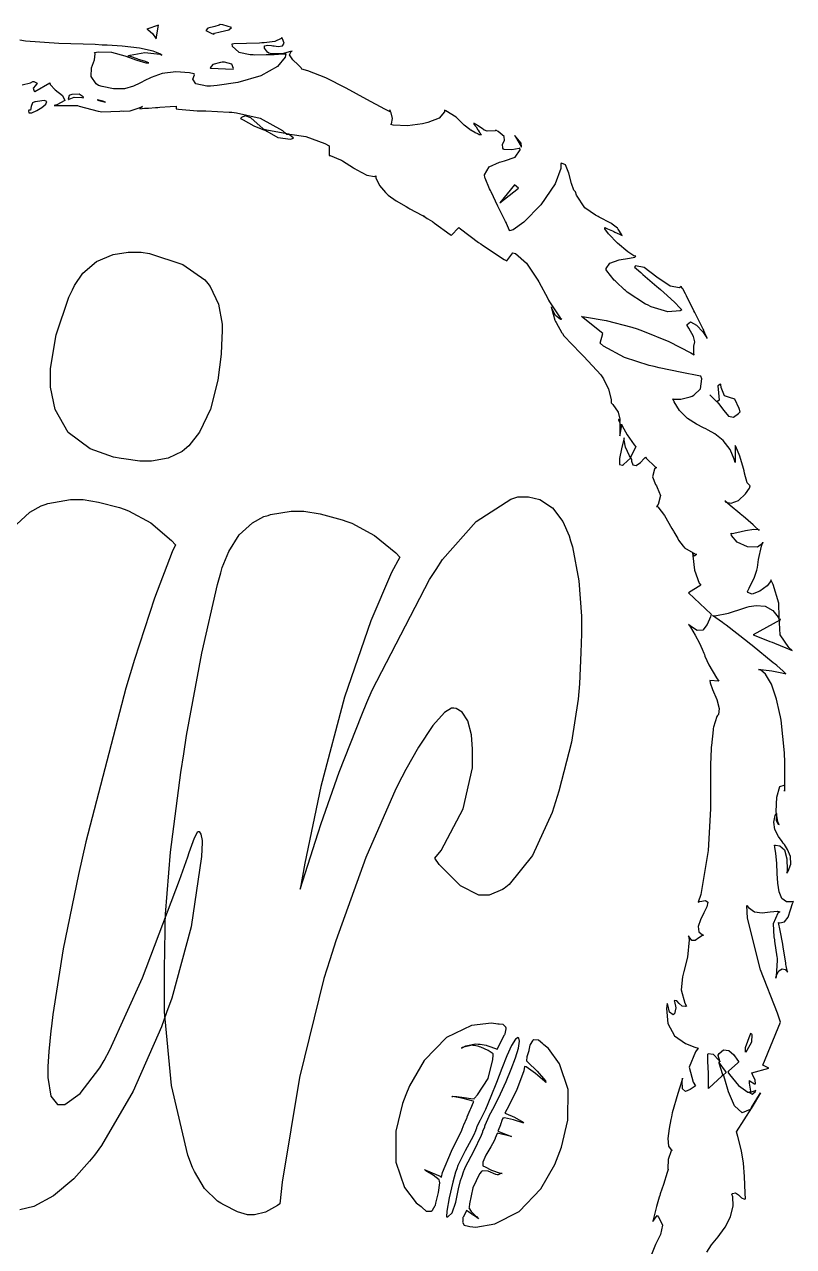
# Model space of a CAD drawing. Extents: x 85 to 277, y 22 to 328.
# Drawn here: x 236.6 to 276.2, y 248.7 to 311.6 of the extents above; entities that cross this region are included whole.
import ezdxf

# ---------------------------------------------------------------- set-up
doc = ezdxf.new("R2010")
doc.units = 0
doc.header["$MEASUREMENT"] = 0

msp = doc.modelspace()

# ---------------------------------------------------------------- linework, layer by layer
at = {"color": 32}
for points in [[(242.888, 311.326), (242.966, 311.292), (243.187, 311.107), (243.337, 310.887), (243.381, 310.833), (243.487, 311.539), (242.888, 311.326)], [(246.345, 311.08), (246.379, 311.124), (246.662, 311.197), (247.111, 311.3), (247.256, 311.417), (246.812, 311.548), (246.662, 311.573), (246.618, 311.529), (246.389, 311.467), (246.041, 311.38), (245.922, 311.266), (246.235, 311.113), (246.345, 311.08)], [(246.169, 309.316), (247.333, 309.28), (247.355, 309.309), (247.261, 309.523), (246.891, 309.633), (246.768, 309.633), (246.688, 309.607), (246.295, 309.514), (246.155, 309.335), (246.169, 309.316)], [(237.173, 307.586), (237.138, 307.598), (237.007, 307.541), (236.942, 307.35), (236.904, 307.17), (236.83, 307.154), (236.82, 307.163), (236.806, 307.136), (236.82, 307.026), (236.984, 307.032), (237.235, 307.137), (237.498, 307.297), (237.699, 307.467), (237.761, 307.6), (237.611, 307.655), (237.28, 307.613), (237.173, 307.586)], [(238.937, 307.939), (238.901, 307.923), (238.849, 307.72), (238.867, 307.692), (238.893, 307.728), (239.161, 307.826), (239.554, 307.817), (239.642, 307.799), (239.615, 307.843), (239.408, 307.989), (239.042, 307.975), (238.937, 307.939)], [(240.348, 307.692), (240.433, 307.666), (240.694, 307.589), (240.771, 307.574), (240.634, 307.618), (240.419, 307.676), (240.348, 307.692)], [(247.72, 306.74), (247.843, 306.662), (248.39, 306.363), (248.867, 306.168), (248.955, 306.141), (248.859, 306.225), (248.577, 306.484), (248.244, 306.76), (247.957, 306.875), (247.756, 306.791), (247.72, 306.74)], [(255.411, 307.093), (255.411, 307.093), (255.411, 307.093), (255.411, 307.093), (255.405, 307.116), (255.397, 307.187), (255.411, 307.116), (255.411, 307.093)], [(250.436, 305.718), (250.419, 305.736), (250.216, 305.912), (250.19, 305.929), (250.092, 305.938), (249.069, 306.131), (248.955, 306.175), (249.06, 306.087), (249.629, 305.748), (250.286, 305.674), (250.436, 305.718)], [(261.797, 305.858), (261.849, 305.798), (262.14, 305.295), (262.15, 305.259), (262.166, 305.277), (262.144, 305.467), (261.893, 305.78), (261.797, 305.858)], [(262.008, 303.142), (261.797, 303.319), (261.056, 302.401), (262.008, 303.142)], [(273.403, 291.641), (273.366, 291.811), (273.138, 292.294), (272.856, 292.387), (272.598, 292.461), (272.434, 292.902), (272.415, 293.052), (272.394, 293.063), (272.267, 292.975), (272.296, 292.613), (272.331, 292.25), (272.218, 292.162), (272.204, 292.17), (272.299, 292.063), (272.564, 291.717), (272.816, 291.417), (273.061, 291.363), (273.33, 291.561), (273.403, 291.641)], [(272.204, 292.17), (272.176, 292.198), (271.885, 292.489), (271.851, 292.523), (271.895, 292.471), (272.186, 292.18), (272.204, 292.17)], [(267.442, 290.3), (267.414, 290.16), (267.31, 289.74), (267.197, 289.243), (267.197, 288.932), (267.366, 288.904), (267.406, 288.925), (267.794, 289.278), (267.722, 289.375), (267.512, 289.816), (267.442, 290.181), (267.442, 290.3)], [(276.085, 279.364), (275.908, 279.514), (275.475, 280.168), (275.431, 280.785), (275.449, 280.917), (274.072, 280.176), (274.072, 280.176), (274.381, 280.049), (274.937, 279.833), (275.06, 279.789), (275.183, 279.736), (275.758, 279.498), (276.085, 279.364), (276.085, 279.364)], [(275.483, 280.952), (275.483, 280.961), (275.449, 280.988), (275.449, 280.988), (275.449, 280.971), (275.449, 280.931), (275.449, 280.917), (275.483, 280.952)], [(256.999, 250.755), (257.051, 250.711), (257.267, 250.516), (257.511, 250.507), (257.564, 250.542), (257.59, 250.56), (257.73, 250.799), (257.74, 250.825), (257.756, 250.931), (257.897, 251.482), (257.967, 251.981), (257.951, 252.06), (257.933, 252.122), (257.628, 252.36), (257.236, 252.598), (257.175, 252.659), (257.245, 252.625), (257.985, 252.308), (258.057, 252.272), (258.109, 252.51), (258.568, 253.609), (259.097, 254.689), (259.185, 254.918), (259.202, 254.954), (259.344, 255.306), (259.362, 255.341), (259.378, 255.377), (259.52, 255.729), (259.538, 255.764), (259.555, 255.8), (259.697, 256.118), (259.715, 256.153), (259.671, 256.17), (259.164, 256.315), (258.638, 256.409), (258.586, 256.399), (258.638, 256.427), (258.843, 256.418), (259.208, 256.365), (259.553, 256.311), (259.723, 256.303), (259.751, 256.329), (259.909, 256.505), (260.451, 257.347), (260.693, 258.313), (260.703, 258.55), (260.703, 258.611), (260.455, 258.79), (260.067, 258.948), (259.997, 258.975), (259.97, 258.984), (259.752, 259.045), (259.68, 259.045), (259.626, 259.055), (259.123, 258.939), (259.079, 258.903), (259.079, 258.903), (259.304, 259.023), (259.795, 259.125), (259.927, 259.115), (260.041, 259.115), (260.342, 259.055), (260.386, 259.045), (260.43, 259.019), (260.871, 258.86), (260.915, 258.833), (260.931, 258.869), (261.108, 259.235), (261.284, 259.582), (261.302, 259.608), (261.319, 259.636), (261.381, 259.901), (261.372, 259.927), (261.364, 259.978), (261.226, 260.112), (261.019, 260.138), (260.949, 260.138), (260.62, 260.183), (259.6, 260.062), (258.308, 259.446), (257.154, 258.269), (256.401, 256.968), (256.223, 256.505), (256.044, 256.059), (255.703, 254.64), (255.698, 253.036), (256.148, 251.729), (256.746, 250.949), (256.999, 250.755)], [(259.221, 252.625), (259.292, 252.793), (259.711, 253.599), (260.112, 254.423), (260.174, 254.599), (260.182, 254.627), (260.27, 254.856), (260.28, 254.882), (260.296, 254.936), (260.499, 255.403), (260.526, 255.447), (260.595, 255.572), (260.795, 255.955), (261.084, 256.551), (261.372, 257.189), (261.637, 257.824), (261.855, 258.411), (262.004, 258.904), (262.063, 259.26), (262.035, 259.417), (262.008, 259.432), (261.986, 259.446), (261.849, 259.362), (261.65, 259.034), (261.414, 258.512), (261.152, 257.859), (260.874, 257.138), (260.588, 256.412), (260.306, 255.744), (260.108, 255.331), (260.033, 255.199), (260.023, 255.173), (259.873, 254.847), (259.857, 254.812), (259.847, 254.786), (259.759, 254.557), (259.751, 254.529), (259.679, 254.371), (259.264, 253.625), (258.885, 252.863), (258.833, 252.695), (258.773, 252.528), (258.636, 252.011), (258.448, 251.196), (258.322, 250.512), (258.304, 250.226), (258.304, 250.226), (258.368, 250.217), (258.598, 250.427), (258.785, 250.981), (258.924, 251.66), (259.023, 252.1), (259.079, 252.236), (259.088, 252.264), (259.203, 252.59), (259.221, 252.625)], [(259.504, 249.731), (259.821, 249.699), (260.799, 249.858), (262.044, 250.504), (263.154, 251.671), (263.881, 252.922), (264.054, 253.365), (264.226, 253.802), (264.553, 255.191), (264.556, 256.778), (264.123, 258.089), (263.553, 258.878), (263.313, 259.079), (263.259, 259.123), (263.03, 259.318), (262.793, 259.329), (262.749, 259.292), (262.731, 259.275), (262.616, 259.097), (262.607, 259.079), (262.598, 259.063), (262.545, 258.798), (262.537, 258.763), (262.527, 258.718), (262.445, 258.459), (262.413, 258.251), (262.431, 258.233), (262.483, 258.181), (262.964, 257.726), (263.391, 257.219), (263.419, 257.139), (263.357, 257.193), (262.884, 257.599), (262.396, 257.934), (262.326, 257.951), (262.282, 257.74), (261.906, 256.726), (261.407, 255.746), (261.302, 255.552), (261.355, 255.543), (261.809, 255.345), (262.246, 255.094), (262.29, 255.058), (262.237, 255.068), (261.761, 255.222), (261.284, 255.323), (261.232, 255.305), (261.21, 255.305), (261.148, 255.186), (261.1, 255.016), (261.092, 254.988), (261.082, 254.962), (260.958, 254.663), (260.949, 254.635), (261.655, 254.353), (260.915, 254.529), (260.905, 254.503), (260.817, 254.274), (260.809, 254.247), (260.762, 254.14), (260.59, 253.833), (260.336, 253.396), (260.168, 253.033), (260.182, 252.846), (260.21, 252.835), (260.262, 252.809), (260.619, 252.629), (261.064, 252.466), (261.162, 252.448), (261.1, 252.448), (260.96, 252.377), (260.915, 252.377), (260.843, 252.404), (260.455, 252.571), (260.138, 252.597), (260.103, 252.553), (259.997, 252.439), (259.653, 251.716), (259.485, 250.887), (259.468, 250.719), (259.459, 250.685), (259.578, 250.49), (259.785, 250.296), (259.821, 250.26), (259.847, 250.234), (259.961, 250.119), (259.961, 250.119), (259.961, 250.119), (259.869, 250.187), (259.689, 250.305), (259.644, 250.332), (259.608, 250.358), (259.432, 250.476), (259.328, 250.542), (259.328, 250.542), (259.31, 250.498), (259.159, 250.208), (259.151, 250.19), (259.141, 250.164), (259.141, 249.997), (259.151, 249.979), (259.137, 249.942), (259.208, 249.789), (259.442, 249.741), (259.504, 249.731)], [(273.968, 259.68), (274.002, 259.61), (273.984, 259.213), (273.756, 258.781), (273.685, 258.692), (273.685, 258.94), (273.924, 259.592), (273.968, 259.68)], [(272.521, 257.492), (272.537, 257.51), (272.688, 257.652), (272.697, 257.668), (272.661, 257.712), (272.335, 258.163), (272.308, 258.197), (272.317, 258.145), (272.503, 257.554), (272.521, 257.492)], [(274.215, 256.716), (274.187, 256.699), (273.968, 256.646), (273.896, 256.646), (273.913, 256.611), (274.028, 256.537), (274.183, 256.662), (274.215, 256.716)], [(274.461, 256.61), (273.968, 255.8), (273.994, 255.844), (274.407, 256.514), (274.461, 256.61)]]:
    msp.add_lwpolyline(points, close=True, dxfattribs=at)
for points in [[(271.687, 248.413), (271.942, 248.78), (272.193, 249.096), (272.274, 249.202), (272.368, 249.318), (272.631, 249.684), (272.918, 250.217), (273.057, 250.79), (273.028, 251.251), (272.98, 251.39), (273.012, 251.423), (273.164, 251.466), (273.319, 251.36), (273.48, 251.207), (273.636, 251.138), (273.685, 251.142), (273.67, 251.433), (273.633, 252.303), (273.587, 252.991), (273.476, 253.618), (273.291, 254.356), (273.226, 254.599), (274.002, 255.834), (273.917, 255.738), (273.508, 255.579), (273.12, 255.928), (272.812, 256.654), (272.616, 257.309), (272.557, 257.528), (272.469, 257.458), (271.814, 256.866), (271.779, 256.822), (271.779, 256.822), (271.779, 257.105), (271.779, 257.555), (271.779, 257.704), (271.77, 257.82), (271.749, 258.317), (271.745, 258.586), (271.745, 258.586), (271.771, 258.621), (272.022, 258.59), (272.318, 258.286), (272.38, 258.197), (272.371, 258.233), (272.282, 258.524), (272.274, 258.55), (272.326, 258.627), (272.558, 258.808), (272.828, 258.785), (273.087, 258.556), (273.276, 258.291), (273.333, 258.197), (273.288, 258.153), (272.812, 257.712), (272.767, 257.668), (272.856, 257.546), (273.327, 256.973), (273.807, 256.646), (273.968, 256.646), (273.95, 256.682), (273.896, 257.105), (273.896, 257.245), (273.922, 257.211), (274.151, 257.061), (274.179, 257.069), (274.192, 257.074), (274.183, 257.247), (274.037, 257.555), (274.002, 257.634), (274.884, 257.881), (274.567, 258.021), (275.483, 260.244), (275.334, 260.695), (274.447, 262.939), (273.79, 265.589), (273.756, 266.241), (273.83, 266.142), (274.144, 265.909), (274.536, 265.858), (274.96, 265.92), (275.329, 265.942), (275.449, 265.924), (275.343, 265.846), (275.109, 265.307), (275.139, 264.627), (275.167, 264.477), (275.175, 264.399), (275.298, 263.605), (275.307, 263.525), (275.316, 263.437), (275.253, 262.591), (275.237, 262.503), (275.261, 262.599), (275.39, 262.874), (275.564, 262.992), (275.722, 262.945), (275.814, 262.855), (275.836, 262.819), (275.836, 262.819), (275.775, 263.146), (275.766, 263.208), (275.757, 263.27), (275.642, 264.011), (275.626, 264.09), (275.598, 264.249), (275.462, 264.962), (275.379, 265.359), (275.379, 265.359), (275.453, 265.345), (275.697, 265.402), (275.872, 265.642), (275.994, 266.015), (276.105, 266.349), (276.155, 266.453), (276.071, 266.426), (275.791, 266.426), (275.553, 266.604), (275.413, 266.938), (275.342, 267.384), (275.311, 267.895), (275.291, 268.423), (275.252, 268.923), (275.198, 269.244), (275.167, 269.346), (275.235, 269.353), (275.449, 269.309), (275.682, 269.099), (275.816, 268.651), (275.822, 268.085), (275.802, 267.899), (275.872, 268.004), (276.012, 268.366), (276.005, 268.768), (275.85, 269.125), (275.685, 269.373), (275.626, 269.452), (275.566, 269.537), (275.386, 269.794), (275.197, 270.145), (275.134, 270.529), (275.218, 270.871), (275.273, 270.969), (275.273, 270.882), (275.263, 270.62), (275.361, 270.43), (275.413, 270.404), (275.339, 270.553), (275.259, 271.071), (275.289, 271.821), (275.452, 272.364), (275.674, 272.438), (275.696, 272.415), (275.696, 272.132), (275.704, 272.256), (275.704, 273.765), (275.696, 273.932), (275.686, 274.1), (275.518, 275.784), (275.483, 275.942), (275.439, 276.175), (275.277, 276.865), (275.025, 277.624), (274.719, 278.152), (274.452, 278.365), (274.355, 278.378), (274.389, 278.387), (274.604, 278.369), (275.034, 278.311), (275.475, 278.234), (275.712, 278.183), (275.766, 278.165), (275.766, 278.165), (275.616, 278.307), (275.291, 278.588), (275.203, 278.658), (275.114, 278.73), (274.019, 279.62), (273.896, 279.717), (273.782, 279.815), (272.688, 280.671), (272.591, 280.741), (272.503, 280.803), (272.159, 281.045), (271.992, 281.164), (271.992, 281.164), (272.106, 281.147), (272.808, 281.284), (273.596, 281.543), (273.756, 281.587), (273.871, 281.62), (274.233, 281.676), (274.69, 281.641), (275.094, 281.419), (275.358, 281.08), (275.413, 280.952), (275.422, 281.076), (275.399, 281.803), (275.113, 282.761), (274.99, 282.998), (274.974, 282.917), (274.792, 282.696), (274.417, 282.408), (274.027, 282.265), (273.807, 282.352), (273.792, 282.399), (273.88, 282.567), (274.143, 283.14), (274.267, 283.502), (274.285, 283.563), (274.293, 283.625), (274.359, 284.04), (274.513, 284.736), (274.567, 284.938), (274.557, 284.868), (274.303, 284.684), (273.782, 284.692), (273.247, 284.938), (272.967, 285.273), (272.944, 285.397), (272.996, 285.381), (273.235, 285.425), (273.68, 285.535), (274.119, 285.611), (274.359, 285.582), (274.391, 285.538), (274.391, 285.538), (274.152, 285.751), (274.108, 285.786), (274.072, 285.822), (273.561, 286.271), (273.509, 286.315), (273.393, 286.403), (272.896, 286.818), (272.627, 287.055), (272.627, 287.055), (272.678, 286.998), (272.949, 286.934), (273.331, 287.087), (273.688, 287.418), (273.891, 287.721), (273.932, 287.831), (273.932, 287.831), (273.772, 287.982), (273.641, 288.485), (273.615, 288.608), (273.579, 288.732), (273.385, 289.354), (273.19, 289.852), (273.156, 289.913), (273.156, 289.031), (273.109, 289.205), (272.889, 289.704), (272.529, 290.173), (272.103, 290.505), (271.756, 290.701), (271.639, 290.759), (271.519, 290.82), (271.161, 291.003), (270.699, 291.298), (270.284, 291.713), (270.009, 292.155), (269.945, 292.312), (269.989, 292.294), (270.359, 292.29), (270.836, 292.409), (270.933, 292.453), (271.022, 292.497), (271.373, 292.832), (271.445, 293.343), (271.392, 293.475), (271.286, 293.493), (270.417, 293.657), (269.248, 293.909), (268.993, 293.97), (268.737, 294.032), (267.468, 294.437), (266.373, 295.02), (266.207, 295.169), (266.347, 295.664), (265.253, 296.546), (265.412, 296.528), (266.51, 296.333), (267.837, 295.999), (268.111, 295.91), (268.384, 295.814), (269.733, 295.267), (270.871, 294.685), (271.04, 294.569), (271.026, 294.682), (271.032, 295.026), (271.074, 295.249), (271.009, 295.512), (270.772, 295.947), (270.687, 296.087), (270.692, 296.138), (270.851, 296.27), (271.158, 296.095), (271.485, 295.749), (271.665, 295.504), (271.709, 295.415), (271.709, 295.415), (271.683, 295.505), (271.675, 295.522), (271.665, 295.54), (271.549, 295.806), (271.533, 295.84), (271.505, 295.902), (271.118, 296.678), (271.074, 296.756), (271.03, 296.845), (270.651, 297.614), (270.617, 297.674), (270.599, 297.71), (270.456, 297.974), (270.44, 297.991), (270.43, 298.009), (270.368, 298.097), (270.368, 298.097), (270.29, 298.028), (269.809, 298.099), (269.13, 298.578), (268.468, 299.065), (268.03, 299.146), (267.971, 299.085), (267.971, 299.085), (268.085, 298.993), (268.304, 298.811), (268.358, 298.767), (268.41, 298.715), (269.125, 298.089), (269.205, 298.027), (269.321, 297.93), (269.66, 297.629), (270.042, 297.265), (270.305, 297), (270.404, 296.898), (270.404, 296.898), (270.324, 296.836), (269.693, 296.784), (268.833, 297.048), (268.64, 297.145), (268.543, 297.189), (267.6, 297.807), (267.512, 297.885), (267.468, 297.921), (267.027, 298.336), (266.983, 298.38), (266.938, 298.424), (266.558, 298.891), (266.524, 298.943), (266.514, 299.022), (266.706, 299.282), (267.189, 299.456), (267.718, 299.55), (267.997, 299.605), (268.041, 299.649), (267.943, 299.667), (267.629, 299.876), (267.101, 300.324), (266.646, 300.807), (266.453, 301.05), (266.453, 301.132), (266.453, 301.132), (266.59, 301.065), (266.85, 300.947), (266.912, 300.919), (266.965, 300.893), (267.202, 300.775), (267.335, 300.707), (267.335, 300.707), (267.317, 300.743), (267.14, 301.034), (267.123, 301.06), (267.095, 301.088), (266.832, 301.29), (266.806, 301.308), (266.752, 301.344), (266.161, 301.661), (266.101, 301.695), (265.976, 301.757), (265.425, 302.146), (264.997, 302.781), (264.936, 302.966), (264.862, 303.048), (264.74, 303.381), (264.591, 303.928), (264.429, 304.355), (264.225, 304.435), (264.195, 304.411), (264.195, 304.154), (263.89, 303.377), (263.163, 302.286), (262.289, 301.396), (261.743, 301), (261.549, 300.955), (261.539, 300.965), (261.399, 301.326), (261.372, 301.378), (261.346, 301.432), (261.02, 302.084), (260.985, 302.154), (260.949, 302.226), (260.597, 302.966), (260.562, 303.036), (260.526, 303.108), (260.288, 303.662), (260.28, 303.706), (260.262, 303.83), (260.508, 304.245), (261.038, 304.483), (261.162, 304.517), (261.284, 304.553), (261.831, 304.752), (262.093, 305.118), (262.078, 305.223), (262.042, 305.189), (261.667, 305.122), (261.276, 305.145), (261.232, 305.153), (261.199, 305.203), (261.185, 305.406), (261.288, 305.594), (261.267, 305.809), (260.958, 306.073), (260.843, 306.141), (260.808, 306.106), (260.394, 306.088), (260.35, 306.105), (260.28, 306.141), (260.244, 306.141), (260.21, 306.175), (260.2, 306.185), (260.112, 306.239), (260.103, 306.247), (260.085, 306.257), (259.908, 306.379), (259.891, 306.388), (259.864, 306.415), (259.715, 306.494), (259.715, 306.494), (259.715, 306.45), (259.803, 306.345), (259.821, 306.317), (259.829, 306.309), (259.917, 306.159), (259.927, 306.141), (259.935, 306.132), (259.988, 306.044), (259.997, 306.035), (259.997, 306.018), (260.033, 305.978), (260.033, 305.965), (260.067, 305.929), (260.103, 305.894), (259.997, 305.894), (259.979, 305.894), (259.927, 305.929), (259.927, 305.929), (259.917, 305.938), (259.793, 305.991), (259.785, 305.999), (259.759, 306.009), (259.555, 306.132), (259.538, 306.141), (259.503, 306.168), (259.212, 306.397), (259.185, 306.423), (259.158, 306.45), (258.867, 306.742), (258.833, 306.776), (258.797, 306.802), (258.268, 307.129), (258.197, 307.163), (258.206, 307.085), (257.929, 306.75), (257.351, 306.521), (257.211, 306.494), (257.069, 306.459), (256.301, 306.353), (255.57, 306.389), (255.447, 306.423), (255.481, 306.459), (255.525, 306.74), (255.463, 307.023), (255.447, 307.057), (255.134, 307.214), (254.213, 307.713), (253.153, 308.302), (252.093, 308.825), (251.174, 309.185), (250.861, 309.28), (250.833, 309.342), (250.673, 309.498), (250.401, 309.753), (250.234, 310.001), (250.319, 310.177), (250.366, 310.198), (250.286, 310.181), (249.859, 310.067), (249.308, 310.057), (249.167, 310.092), (249.104, 310.151), (248.941, 310.352), (248.954, 310.472), (249.126, 310.499), (249.315, 310.487), (249.378, 310.48), (249.447, 310.468), (249.658, 310.443), (249.871, 310.467), (249.954, 310.604), (249.877, 310.836), (249.837, 310.903), (249.809, 310.851), (249.47, 310.697), (248.937, 310.63), (248.815, 310.621), (248.69, 310.613), (248.024, 310.599), (247.376, 310.569), (247.261, 310.551), (247.279, 310.454), (247.622, 310.154), (248.214, 310.031), (248.356, 310.021), (248.426, 310.013), (249.034, 310.021), (249.238, 310.021), (249.44, 310.021), (249.896, 310.056), (250.049, 310.056), (250.004, 309.881), (249.616, 309.415), (248.757, 308.923), (247.573, 308.584), (246.52, 308.424), (246.169, 308.398), (245.981, 308.398), (245.42, 308.512), (245.267, 308.756), (245.354, 308.98), (245.324, 309.035), (245.321, 309.033), (245.092, 309.079), (244.391, 309.131), (243.676, 309.047), (243.114, 308.85), (242.757, 308.672), (242.641, 308.61), (242.538, 308.553), (242.218, 308.394), (241.753, 308.258), (241.176, 308.253), (240.602, 308.373), (240.418, 308.434), (240.297, 308.518), (240.027, 308.902), (240.047, 309.348), (240.199, 309.76), (240.24, 310.053), (240.206, 310.128), (240.417, 310.162), (241.072, 310.14), (241.771, 309.955), (242.383, 309.727), (242.839, 309.605), (242.994, 309.598), (242.994, 309.598), (242.834, 309.66), (242.535, 309.757), (242.465, 309.775), (242.402, 309.801), (242.106, 309.903), (241.935, 309.951), (241.935, 309.951), (242.04, 309.995), (242.799, 310.128), (243.557, 310.048), (243.663, 309.985), (243.572, 310.061), (243.224, 310.194), (242.525, 310.344), (241.63, 310.447), (240.852, 310.502), (240.594, 310.515), (240.232, 310.533), (238.372, 310.586), (236.652, 310.709), (236.361, 310.761)], [(236.491, 308.463), (236.91, 308.576), (237.031, 308.645), (237.087, 308.635), (237.25, 308.554), (237.177, 308.434), (237.056, 308.289), (237.103, 308.14), (237.137, 308.115), (237.913, 308.574), (237.932, 308.475), (238.179, 308.215), (238.56, 307.914), (238.672, 307.653), (238.267, 307.444), (238.125, 307.41), (238.125, 307.41), (238.318, 307.41), (238.622, 307.41), (238.724, 307.41), (238.829, 307.41), (239.143, 307.41), (239.324, 307.41), (239.324, 307.41), (239.412, 307.376), (240.391, 307.111), (240.488, 307.093), (240.585, 307.076), (241.502, 307.111), (241.583, 307.129), (241.689, 307.103), (242.037, 307.136), (242.455, 307.261), (242.673, 307.347), (242.571, 307.26), (242.535, 307.233), (242.535, 307.233), (242.773, 307.261), (242.817, 307.269), (242.976, 307.269), (243.333, 307.305), (243.453, 307.305), (243.567, 307.315), (244.1, 307.353), (244.405, 307.376), (244.405, 307.376), (244.405, 307.233), (244.519, 307.217), (245.491, 307.129), (245.816, 307.129), (245.93, 307.121), (247.137, 307.067), (247.261, 307.057), (247.508, 307.031), (248.725, 306.746), (249.871, 306.123), (250.083, 305.929), (250.242, 305.92), (251.072, 305.802), (252.042, 305.453), (252.272, 305.329), (252.272, 304.836), (252.316, 304.828), (252.852, 304.615), (252.906, 304.588), (252.958, 304.553), (253.523, 304.201), (253.577, 304.165), (253.691, 304.094), (254.202, 303.812), (254.608, 303.743), (254.67, 303.778), (254.678, 303.689), (254.859, 303.28), (255.163, 302.922), (255.235, 302.86), (255.305, 302.79), (255.72, 302.503), (256.239, 302.198), (256.363, 302.118), (256.424, 302.084), (257.043, 301.759), (257.105, 301.731), (257.139, 301.695), (257.175, 301.695), (257.175, 301.695), (257.152, 301.713), (257.105, 301.731), (257.105, 301.731), (257.175, 301.695), (257.315, 301.589), (257.342, 301.573), (257.58, 301.431), (257.598, 301.413), (257.695, 301.352), (258.496, 300.769), (258.55, 300.707), (258.939, 301.132), (259.027, 301.053), (259.961, 300.356), (260.067, 300.284), (260.164, 300.214), (261.276, 299.482), (261.408, 299.402), (261.725, 299.825), (261.857, 299.781), (262.413, 299.292), (262.898, 298.574), (262.996, 298.414), (263.048, 298.336), (263.517, 297.48), (263.561, 297.392), (263.605, 297.303), (264.159, 296.475), (264.231, 296.404), (264.168, 296.395), (263.912, 296.59), (263.727, 296.96), (263.701, 297.039), (263.71, 296.969), (263.886, 296.351), (263.914, 296.297), (263.94, 296.245), (264.231, 295.708), (264.267, 295.664), (264.337, 295.558), (265.201, 294.658), (265.289, 294.569), (265.377, 294.481), (266.241, 293.539), (266.311, 293.441), (266.382, 293.344), (266.646, 292.81), (266.77, 292.278), (266.77, 292.1), (266.858, 292.021), (267.131, 291.624), (267.229, 291.268), (267.229, 291.148), (267.229, 291.175), (267.167, 291.246), (267.159, 291.254), (267.159, 291.21), (267.22, 291.095), (267.229, 291.078), (267.229, 290.911), (267.22, 290.46), (267.229, 290.406), (267.237, 290.46), (267.299, 290.87), (267.299, 291.006), (267.334, 290.927), (267.59, 290.452), (267.953, 289.941), (268.041, 289.843), (267.758, 289.278), (267.766, 289.27), (267.819, 289.181), (267.829, 289.172), (267.829, 289.107), (267.893, 288.911), (268.061, 288.885), (268.289, 289.038), (268.479, 289.241), (268.534, 289.314), (268.578, 289.261), (269.045, 288.82), (269.099, 288.785), (269.012, 288.699), (268.901, 288.295), (269.055, 287.911), (269.099, 287.831), (269.143, 287.752), (269.31, 287.343), (269.193, 286.877), (269.099, 286.772), (269.169, 286.746), (269.513, 286.311), (269.893, 285.645), (269.981, 285.503), (269.998, 285.469), (270.21, 285.116), (270.228, 285.08), (270.244, 285.046), (270.483, 284.728), (270.51, 284.692), (270.554, 284.639), (271.118, 284.313), (271.18, 284.303), (271.152, 284.295), (271.06, 284.22), (270.979, 284.333), (270.969, 284.375), (270.977, 284.225), (271.06, 283.493), (271.304, 282.831), (271.392, 282.715), (270.757, 282.328), (271.921, 281.234), (271.876, 281.099), (271.719, 280.701), (271.497, 280.402), (271.196, 280.387), (270.853, 280.613), (270.757, 280.705), (270.847, 280.571), (271.102, 280.157), (271.321, 279.745), (271.461, 279.426), (271.541, 279.222), (271.569, 279.153), (271.595, 279.075), (271.793, 278.624), (272.185, 277.963), (272.308, 277.777), (271.851, 277.813), (271.865, 277.694), (271.99, 277.348), (272.203, 276.847), (272.336, 276.38), (272.295, 276.076), (272.238, 276.013), (272.211, 275.969), (272.036, 275.415), (272.028, 275.343), (272.018, 275.273), (271.93, 274.479), (271.921, 274.391), (271.912, 274.303), (271.885, 273.497), (271.885, 273.226), (271.885, 273.068), (271.885, 272.711), (271.885, 272.591), (271.885, 272.425), (271.885, 272.048), (271.885, 271.921), (271.885, 271.21), (271.766, 269.077), (271.382, 266.814), (271.25, 266.417), (271.338, 266.452), (271.625, 266.507), (271.745, 266.412), (271.69, 266.18), (271.537, 265.862), (271.366, 265.509), (271.254, 265.168), (271.285, 264.891), (271.464, 264.74), (271.533, 264.724), (271.468, 264.699), (271.292, 264.581), (271.092, 264.443), (270.917, 264.437), (270.782, 264.622), (270.757, 264.69), (270.783, 264.479), (270.709, 263.583), (270.509, 262.846), (270.474, 262.713), (270.439, 262.573), (270.377, 261.911), (270.563, 261.215), (270.651, 261.056), (270.604, 261.038), (270.432, 261.061), (270.28, 261.197), (270.155, 261.334), (270.039, 261.355), (270.015, 261.338), (270.033, 261.304), (270.104, 260.985), (270.033, 260.668), (269.981, 260.633), (269.96, 260.62), (269.781, 260.756), (269.689, 261.126), (269.663, 261.196), (269.626, 260.949), (269.682, 260.179), (270.032, 259.534), (270.594, 259.148), (271.084, 258.957), (271.25, 258.903), (271.108, 258.71), (270.795, 257.92), (270.994, 257.149), (271.11, 256.963), (271.042, 256.916), (270.841, 256.771), (270.603, 256.668), (270.45, 256.81), (270.426, 257.218), (270.44, 257.351), (270.422, 257.281), (270.196, 256.562), (269.919, 255.579), (269.875, 255.375), (269.843, 255.225), (269.756, 254.769), (269.694, 254.247), (269.73, 253.858), (269.853, 253.67), (269.911, 253.647), (269.857, 253.613), (269.711, 253.168), (269.689, 252.703), (269.699, 252.659), (269.655, 252.501), (269.46, 251.883), (269.302, 251.406), (269.276, 251.318), (269.248, 251.23), (269.112, 250.755), (268.957, 250.137), (268.923, 249.979), (269.133, 250.296), (269.229, 250.195), (269.411, 249.791), (269.318, 249.321), (269.054, 248.794), (268.851, 248.285)]]:
    msp.add_lwpolyline(points, dxfattribs=at)
at = {"color": 7}
for points in [[(242.852, 289.101), (242.533, 289.101), (241.705, 289.216), (241.583, 289.242), (241.175, 289.314), (239.987, 289.733), (238.851, 290.57), (238.173, 291.758), (237.949, 292.915), (237.949, 293.299), (237.949, 293.873), (238.235, 295.597), (238.891, 297.533), (239.077, 297.921), (239.181, 298.148), (239.611, 298.775), (240.31, 299.382), (241.171, 299.743), (241.928, 299.861), (242.182, 299.861), (242.605, 299.861), (243.028, 299.782), (244.74, 299.223), (245.885, 298.432), (246.027, 298.238), (246.149, 298.089), (246.582, 297.181), (246.768, 296.149), (246.768, 295.804), (246.732, 295.063), (246.714, 294.612), (246.553, 293.263), (246.177, 291.775), (245.601, 290.59), (245.05, 289.889), (244.828, 289.701), (244.712, 289.604), (243.984, 289.257), (243.134, 289.101), (242.852, 289.101)], [(248.249, 250.332), (248.079, 250.332), (247.566, 250.486), (246.856, 250.835), (246.698, 250.931), (246.538, 251.029), (245.868, 251.689), (245.339, 252.563), (245.251, 252.765), (245.012, 253.401), (244.171, 256.981), (243.805, 260.779), (243.805, 262.044), (243.805, 262.115), (243.805, 262.327), (243.809, 262.965), (243.819, 263.954), (243.834, 264.956), (243.84, 265.289), (243.848, 265.792), (244.104, 268.989), (244.642, 273.086), (244.792, 274.038), (244.942, 274.992), (245.718, 279.224), (246.53, 282.751), (246.698, 283.351), (246.776, 283.632), (247.107, 284.45), (247.65, 285.31), (248.324, 285.932), (248.919, 286.252), (249.131, 286.315), (249.254, 286.351), (250.326, 286.526), (250.685, 286.526), (250.967, 286.526), (251.816, 286.393), (252.94, 286.085), (253.188, 285.997), (253.435, 285.908), (254.612, 285.279), (255.702, 284.383), (255.904, 284.163), (255.483, 283.372), (254.411, 280.895), (253.056, 276.962), (251.846, 272.361), (251.019, 268.413), (250.789, 267.089), (251.707, 269.981), (251.856, 270.466), (252.787, 273.108), (253.948, 276.05), (254.212, 276.684), (254.477, 277.319), (257.438, 283.016), (257.774, 283.527), (258.109, 284.04), (259.833, 285.993), (261.611, 287.153), (261.973, 287.267), (262.326, 287.267), (262.52, 287.267), (263.106, 287.128), (263.758, 286.708), (264.284, 286.002), (264.612, 285.265), (264.69, 285.008), (264.786, 284.692), (265.115, 282.942), (265.253, 281.132), (265.253, 280.529), (265.253, 280.212), (265.222, 279.26), (265.139, 277.644), (265.113, 277.247), (265.085, 276.85), (264.738, 274.647), (264.09, 272.125), (263.914, 271.569), (263.737, 271.023), (262.723, 268.817), (261.533, 267.317), (261.268, 267.123), (261.188, 267.062), (260.506, 266.77), (260.28, 266.77), (259.967, 266.77), (259.031, 267.247), (257.933, 268.359), (257.704, 268.676), (258.029, 269.073), (259.164, 271.212), (259.644, 273.333), (259.644, 274.038), (259.644, 274.283), (259.584, 275.018), (259.406, 275.736), (259.108, 276.196), (258.801, 276.383), (258.692, 276.401), (258.571, 276.401), (258.207, 276.178), (257.602, 275.507), (256.871, 274.392), (256.216, 273.232), (256.01, 272.838), (255.702, 272.248), (254.158, 268.716), (252.615, 264.425), (252.306, 263.455), (251.998, 262.485), (250.741, 257.401), (249.853, 252.016), (249.731, 250.895), (249.616, 250.799), (249.003, 250.469), (248.437, 250.332), (248.249, 250.332)]]:
    msp.add_lwpolyline(points, close=True, dxfattribs=at)
msp.add_lwpolyline([(236.193, 285.848), (236.872, 286.476), (237.458, 286.808), (237.666, 286.879), (237.807, 286.923), (238.971, 287.125), (239.36, 287.125), (239.621, 287.125), (240.409, 286.998), (241.485, 286.712), (241.723, 286.632), (241.96, 286.553), (243.098, 285.928), (244.165, 285.018), (244.369, 284.798), (244.201, 284.437), (243.284, 282.05), (242.262, 278.907), (242.042, 278.165), (241.821, 277.416), (239.757, 269.514), (239.572, 268.676), (239.378, 267.838), (238.592, 264.011), (238.055, 260.642), (237.985, 260.033), (237.957, 259.795), (237.856, 258.736), (237.808, 257.963), (237.808, 257.704), (237.808, 257.387), (237.961, 256.435), (238.296, 256.01), (238.408, 256.01), (238.674, 256.01), (239.474, 256.571), (240.48, 257.89), (240.701, 258.269), (240.999, 258.816), (242.666, 262.529), (244.58, 267.547), (245.004, 268.746), (245.074, 268.967), (245.353, 269.73), (245.514, 270.051), (245.569, 270.051), (245.594, 270.051), (245.67, 269.915), (245.736, 269.584), (245.746, 269.486), (245.71, 268.764), (245.171, 265.14), (244.174, 261.48), (243.91, 260.739), (243.645, 259.999), (242.19, 256.686), (240.558, 253.886), (240.206, 253.401), (239.955, 253.083), (239.135, 252.186), (238.093, 251.302), (237.085, 250.762), (236.357, 250.578)], dxfattribs=at)

doc.saveas('drawing.dxf')
